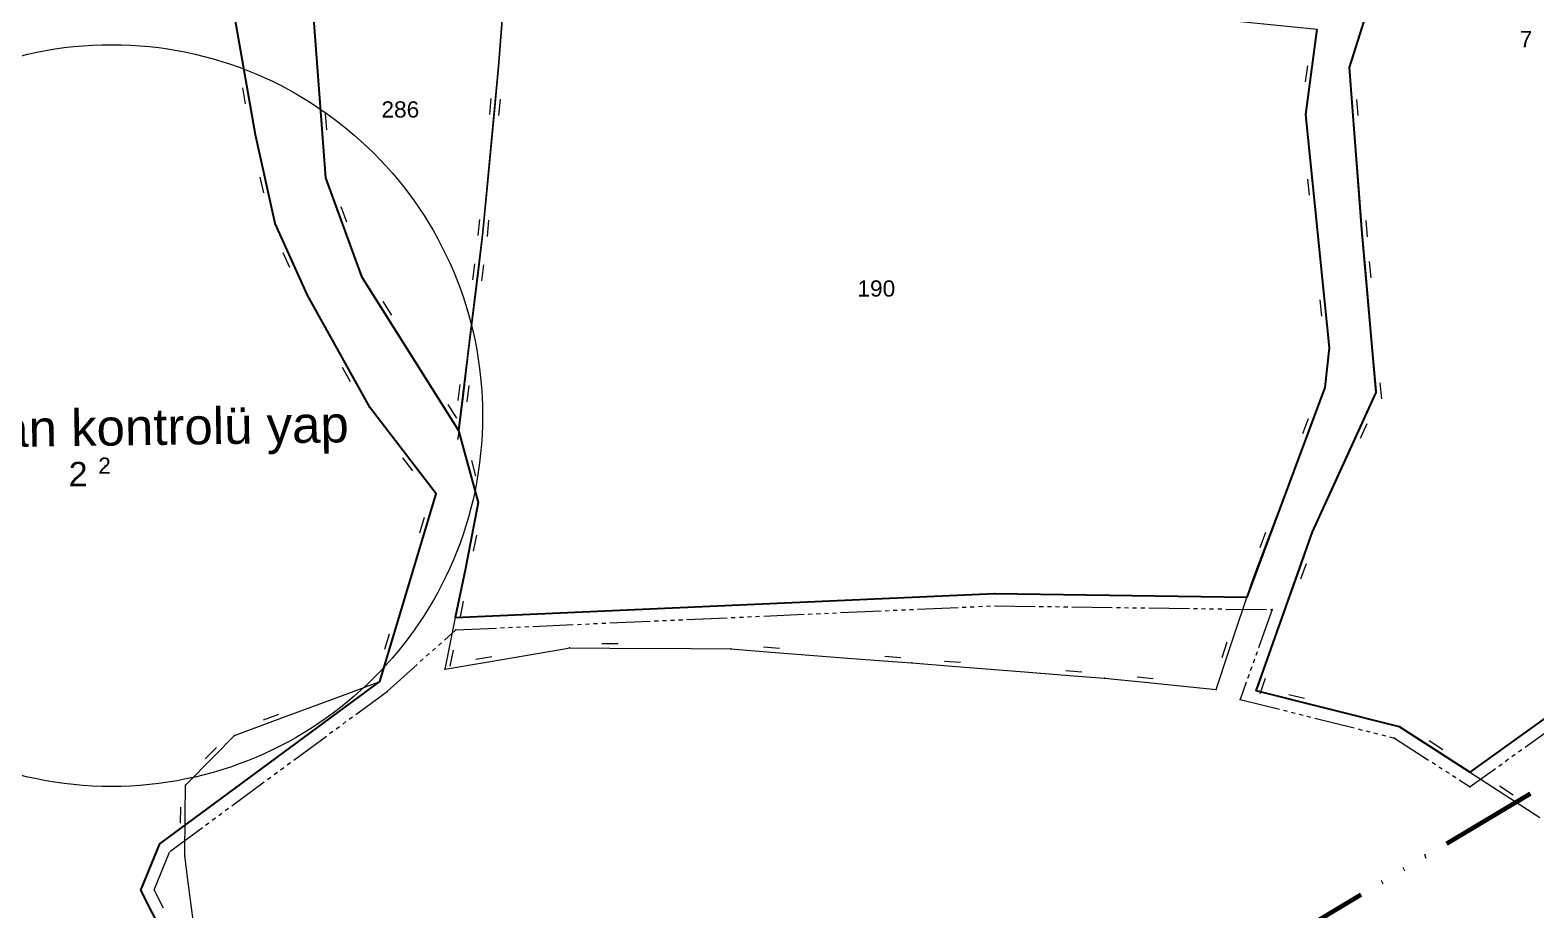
# Model space of a CAD drawing. Header units: millimetres. Extents: x 614452 to 616952, y 4151662 to 4153442.
# Drawn here: x 614568.6 to 614754.3, y 4151815.9 to 4151924.4 of the extents above; entities that cross this region are included whole.
import ezdxf
from ezdxf.xclip import XClip

# ---------------------------------------------------------------- set-up
doc = ezdxf.new("R2010")
doc.units = ezdxf.units.MM
doc.header["$XCLIPFRAME"] = 2
doc.linetypes.add('ACAD_ISO14W100', pattern=[24, 12, -3, 0, -3, 0, -3, 0, -3])
for name, color, linetype, lineweight in [('01_UYGALAN_TARAMA', 26, 'Continuous', 20), ('02_ADA_ALN_YENI', 7, 'Continuous', 30), ('03_PARSEL_ALN_ESKI', 18, 'Continuous', 0), ('03_PARSEL_ALN_YENI', 171, 'Continuous', 0), ('03_PARSEL_NO_ESKI', 5, 'Continuous', 0), ('03_PARSEL_SNR_YENI', 5, 'Continuous', 0), ('06_DETAY_SNR_KROKI', 4, 'Continuous', 0), ('07_SNRTIP_GECERLI', 30, 'Continuous', 0), ('07_SNRTIP_SABIT', 18, 'Continuous', 0), ('NOKTA_DETAY_YENI', 171, 'Continuous', 0), ('NOKTA_PARSEL_ESKI', 6, 'Continuous', 0), ('NOKTA_PARSEL_YENI', 30, 'Continuous', 0), ('TRAFO_BOLGE_TUM', 254, 'ACAD_ISO14W100', 70), ('YENER_NOT', 4, 'Continuous', 0)]:
    doc.layers.add(name, color=color, linetype=linetype, lineweight=lineweight)
doc.styles.get("Standard").update_dxf_attribs({"font": 'Arial'})

# ---------------------------------------------------------------- blocks, each defined once
blk = doc.blocks.new('fggg')
at = {"layer": '01_UYGALAN_TARAMA', "color": 252}
for p, q in [((614685.53, 4151853.33, 0.95), (614686.03, 4151853.36, 0.95)), ((614686.53, 4151853.38, 0.95), (614687.03, 4151853.4, 0.95)), ((614687.53, 4151853.42, 0.95), (614687.55, 4151853.42, 0.95)), ((614687.55, 4151853.42, 0.95), (614692.55, 4151853.35, 0.95)), ((614693.05, 4151853.35, 0.95), (614693.55, 4151853.34, 0.95)), ((614694.05, 4151853.33, 0.95), (614694.55, 4151853.33, 0.95)), ((614640.07, 4151851.31, 0.95), (614645.07, 4151851.53, 0.95)), ((614645.57, 4151851.55, 0.95), (614646.07, 4151851.57, 0.95)), ((614646.57, 4151851.6, 0.95), (614647.07, 4151851.62, 0.95)), ((614647.57, 4151851.64, 0.95), (614648.07, 4151851.66, 0.95)), ((614648.57, 4151851.69, 0.95), (614649.07, 4151851.71, 0.95)), ((614649.57, 4151851.73, 0.95), (614654.56, 4151851.95, 0.95)), ((614655.06, 4151851.97, 0.95), (614655.56, 4151852, 0.95)), ((614656.06, 4151852.02, 0.95), (614656.56, 4151852.04, 0.95)), ((614657.06, 4151852.06, 0.95), (614657.56, 4151852.09, 0.95)), ((614658.06, 4151852.11, 0.95), (614658.56, 4151852.13, 0.95)), ((614659.06, 4151852.15, 0.95), (614664.05, 4151852.38, 0.95)), ((614664.55, 4151852.4, 0.95), (614665.05, 4151852.42, 0.95)), ((614665.55, 4151852.44, 0.95), (614666.05, 4151852.46, 0.95)), ((614666.55, 4151852.49, 0.95), (614667.05, 4151852.51, 0.95)), ((614667.55, 4151852.53, 0.95), (614668.05, 4151852.55, 0.95)), ((614668.55, 4151852.58, 0.95), (614673.54, 4151852.8, 0.95)), ((614674.04, 4151852.82, 0.95), (614674.54, 4151852.84, 0.95)), ((614675.04, 4151852.87, 0.95), (614675.54, 4151852.89, 0.95)), ((614676.04, 4151852.91, 0.95), (614676.54, 4151852.93, 0.95)), ((614677.04, 4151852.95, 0.95), (614677.54, 4151852.98, 0.95)), ((614678.04, 4151853, 0.95), (614683.03, 4151853.22, 0.95)), ((614683.53, 4151853.24, 0.95), (614684.03, 4151853.27, 0.95)), ((614684.53, 4151853.29, 0.95), (614685.03, 4151853.31, 0.95)), ((614695.05, 4151853.32, 0.95), (614695.55, 4151853.31, 0.95)), ((614696.05, 4151853.3, 0.95), (614696.55, 4151853.3, 0.95)), ((614697.05, 4151853.29, 0.95), (614702.05, 4151853.22, 0.95)), ((614702.55, 4151853.21, 0.95), (614703.05, 4151853.21, 0.95)), ((614703.55, 4151853.2, 0.95), (614704.05, 4151853.19, 0.95)), ((614704.55, 4151853.19, 0.95), (614705.05, 4151853.18, 0.95)), ((614705.55, 4151853.17, 0.95), (614706.05, 4151853.16, 0.95)), ((614706.55, 4151853.16, 0.95), (614711.55, 4151853.09, 0.95)), ((614712.05, 4151853.08, 0.95), (614712.55, 4151853.07, 0.95)), ((614713.05, 4151853.07, 0.95), (614713.55, 4151853.06, 0.95)), ((614714.05, 4151853.05, 0.95), (614714.55, 4151853.05, 0.95)), ((614715.05, 4151853.04, 0.95), (614715.55, 4151853.03, 0.95)), ((614716.05, 4151853.02, 0.95), (614721.05, 4151852.95, 0.95)), ((614721.75, 4151852.95, 0.95), (614720.08, 4151848.23, 0.95)), ((614721.55, 4151852.95, 0.95), (614721.75, 4151852.95, 0.95)), ((614619.69, 4151849.2, 0.95), (614621.09, 4151850.46, 0.95)), ((614621.09, 4151850.46, 0.95), (614626.09, 4151850.68, 0.95)), ((614626.59, 4151850.71, 0.95), (614627.09, 4151850.73, 0.95)), ((614627.59, 4151850.75, 0.95), (614628.09, 4151850.77, 0.95)), ((614628.59, 4151850.79, 0.95), (614629.09, 4151850.82, 0.95)), ((614629.59, 4151850.84, 0.95), (614630.08, 4151850.86, 0.95)), ((614630.58, 4151850.88, 0.95), (614635.58, 4151851.11, 0.95)), ((614636.08, 4151851.13, 0.95), (614636.58, 4151851.15, 0.95)), ((614637.08, 4151851.17, 0.95), (614637.58, 4151851.2, 0.95)), ((614638.08, 4151851.22, 0.95), (614638.58, 4151851.24, 0.95)), ((614639.08, 4151851.26, 0.95), (614639.58, 4151851.28, 0.95)), ((614618.2, 4151847.87, 0.95), (614618.57, 4151848.2, 0.95)), ((614618.94, 4151848.54, 0.95), (614619.32, 4151848.87, 0.95)), ((614719.91, 4151847.76, 0.95), (614719.74, 4151847.29, 0.95)), ((614612.61, 4151842.87, 0.95), (614616.33, 4151846.2, 0.95)), ((614616.71, 4151846.54, 0.95), (614617.08, 4151846.87, 0.95)), ((614617.45, 4151847.2, 0.95), (614617.82, 4151847.54, 0.95)), ((614719.58, 4151846.82, 0.95), (614719.41, 4151846.35, 0.95)), ((614718.91, 4151844.94, 0.95), (614718.74, 4151844.46, 0.95)), ((614719.24, 4151845.88, 0.95), (614719.07, 4151845.41, 0.95)), ((614608.75, 4151840.02, 0.95), (614612.61, 4151842.87, 0.95)), ((614718.57, 4151843.99, 0.95), (614717.81, 4151841.86, 0.95)), ((614717.81, 4151841.86, 0.95), (614722.66, 4151840.65, 0.95)), ((614723.15, 4151840.53, 0.95), (614723.63, 4151840.41, 0.95)), ((614606.33, 4151838.24, 0.95), (614606.73, 4151838.54, 0.95)), ((614607.14, 4151838.83, 0.95), (614607.54, 4151839.13, 0.95)), ((614607.94, 4151839.43, 0.95), (614608.34, 4151839.72, 0.95)), ((614724.12, 4151840.29, 0.95), (614724.6, 4151840.16, 0.95)), ((614725.09, 4151840.04, 0.95), (614725.57, 4151839.92, 0.95)), ((614726.06, 4151839.8, 0.95), (614726.54, 4151839.68, 0.95)), ((614727.03, 4151839.56, 0.95), (614731.88, 4151838.35, 0.95)), ((614757.02, 4151838.85, 0.95), (614752.95, 4151835.94, 0.95)), ((614601.1, 4151834.38, 0.95), (614605.13, 4151837.35, 0.95)), ((614605.53, 4151837.65, 0.95), (614605.93, 4151837.94, 0.95)), ((614732.37, 4151838.23, 0.95), (614732.85, 4151838.1, 0.95)), ((614733.34, 4151837.98, 0.95), (614733.82, 4151837.86, 0.95)), ((614734.31, 4151837.74, 0.95), (614734.79, 4151837.62, 0.95)), ((614735.28, 4151837.5, 0.95), (614735.76, 4151837.38, 0.95)), ((614736.25, 4151837.26, 0.95), (614736.87, 4151837.1, 0.95)), ((614736.87, 4151837.1, 0.95), (614741.06, 4151834.39, 0.95)), ((614751.73, 4151835.07, 0.95), (614751.33, 4151834.78, 0.95)), ((614752.55, 4151835.65, 0.95), (614752.14, 4151835.36, 0.95)), ((614598.69, 4151832.6, 0.95), (614599.09, 4151832.9, 0.95)), ((614599.49, 4151833.19, 0.95), (614599.89, 4151833.49, 0.95)), ((614600.3, 4151833.79, 0.95), (614600.7, 4151834.09, 0.95)), ((614741.48, 4151834.12, 0.95), (614741.9, 4151833.85, 0.95)), ((614742.32, 4151833.57, 0.95), (614742.74, 4151833.3, 0.95)), ((614743.16, 4151833.03, 0.95), (614743.58, 4151832.76, 0.95)), ((614749.29, 4151833.32, 0.95), (614746.17, 4151831.09, 0.95)), ((614750.11, 4151833.9, 0.95), (614749.7, 4151833.61, 0.95)), ((614750.92, 4151834.49, 0.95), (614750.51, 4151834.19, 0.95)), ((614593.46, 4151828.74, 0.95), (614597.48, 4151831.71, 0.95)), ((614597.88, 4151832.01, 0.95), (614598.29, 4151832.3, 0.95)), ((614744, 4151832.49, 0.95), (614744.42, 4151832.22, 0.95)), ((614744.84, 4151831.95, 0.95), (614746.17, 4151831.09, 0.95)), ((614591.85, 4151827.55, 0.95), (614592.25, 4151827.85, 0.95)), ((614592.65, 4151828.15, 0.95), (614593.05, 4151828.45, 0.95)), ((614585.81, 4151823.1, 0.95), (614589.84, 4151826.07, 0.95)), ((614590.24, 4151826.37, 0.95), (614590.64, 4151826.66, 0.95)), ((614591.04, 4151826.96, 0.95), (614591.44, 4151827.26, 0.95)), ((614583.9, 4151818.4, 0.95), (614585.78, 4151823.03, 0.95)), ((614585.05, 4151816.13, 0.95), (614583.9, 4151818.4, 0.95))]:
    blk.add_line(p, q, dxfattribs=at)
for p in [(614721.75, 4151852.95, 603.81), (614721.75, 4151852.95, 603.81), (614621.09, 4151850.46, 476.95), (614612.61, 4151842.87, 602.7), (614612.61, 4151842.87, 602.7), (614717.81, 4151841.86, 602.63), (614717.81, 4151841.86, 602.63), (614736.87, 4151837.1, 606.52), (614736.87, 4151837.1, 606.52), (614746.17, 4151831.09, 606.52)]:
    blk.add_point(p, dxfattribs=at)
at = {"layer": '02_ADA_ALN_YENI', "color": 252}
for points in [[(614592.02, 4151799.05, 0), (614582.25, 4151818.33, 0), (614584.58, 4151824.06, 0), (614611.72, 4151844.08, 0), (614618.68, 4151867.25, 0), (614610.54, 4151877.85, 0), (614610.54, 4151877.85, 0), (614602.79, 4151891.74, 0), (614598.8, 4151900.58, 0), (614596.41, 4151911.51, 0), (614592.71, 4151932.63, 0), (614570.64, 4151953.31, 0), (614568.94, 4151967.03, 0), (614575.36, 4151970.01, 0), (614576.15, 4151980.29, 0), (614582.61, 4151995.16, 0), (614587.83, 4152008.72, 0), (614587.07, 4152016.66, 0), (614575.96, 4152022.18, 0), (614575.88, 4152033.79, 0)], [(614603.02, 4151933.03, 0), (614605.01, 4151906.23, 0), (614609.48, 4151894.04, 0), (614621.44, 4151875.07, 0), (614623.83, 4151866.15, 0), (614622.27, 4151858.04, 0), (614621.03, 4151851.96, 0), (614687.53, 4151854.92, 0), (614718.67, 4151854.49, 0), (614728.29, 4151880.35, 0), (614728.85, 4151885.24, 0), (614725.9, 4151914.02, 0), (614727.33, 4151924.56, 0)], [(614757.09, 4151840.74, 0), (614746.13, 4151832.9, 0), (614737.47, 4151838.5, 0), (614719.78, 4151842.92, 0), (614726.75, 4151862.54, 0), (614734.6, 4151879.74, 0), (614732.83, 4151899.83, 0), (614731.29, 4151919.84, 0), (614736.82, 4151937.26, 0), (614742.49, 4151954.49, 0), (614744.89, 4151964.87, 0), (614737.86, 4151977.42, 0), (614740.01, 4151986.35, 0), (614738.56, 4152007.75, 0), (614744.37, 4152000.91, 0), (614757.4, 4151993.21, 0)]]:
    blk.add_polyline3d(points, dxfattribs=at)
at = {"layer": '03_PARSEL_ALN_ESKI', "color": 252}
for p in [(614753.16, 4151923.33), (614614.54, 4151914.66), (614673.25, 4151892.57), (614577.87, 4151870.71)]:
    blk.add_point(p, dxfattribs=at)
at = {"layer": '03_PARSEL_ALN_YENI', "color": 252}
blk.add_polyline3d([(614557.25, 4151734.07, 0), (614551.94, 4151912.44, 0), (614544.97, 4151967.38, 0), (614571.11, 4151971.28, 0), (614576.03, 4152011.83, 0), (614575.96, 4152022.18, 0), (614587.07, 4152016.66, 0), (614587.83, 4152008.72, 0), (614582.61, 4151995.16, 0), (614576.15, 4151980.29, 0), (614575.36, 4151970.01, 0), (614568.94, 4151967.03, 0), (614570.64, 4151953.31, 0), (614592.71, 4151932.63, 0), (614596.41, 4151911.51, 0), (614598.8, 4151900.58, 0), (614602.79, 4151891.74, 0), (614610.54, 4151877.85, 0), (614618.68, 4151867.25, 0), (614611.72, 4151844.08, 0), (614584.58, 4151824.06, 0), (614582.25, 4151818.33, 0), (614592.02, 4151799.05, 0)], dxfattribs=at)
for points in [[(614732.83, 4151899.83, 0), (614731.29, 4151919.84, 0), (614736.82, 4151937.26, 0), (614742.49, 4151954.49, 0), (614744.89, 4151964.87, 0), (614737.86, 4151977.42, 0), (614740.01, 4151986.35, 0), (614738.56, 4152007.75, 0), (614744.37, 4152000.91, 0), (614757.4, 4151993.21, 0), (614774.42, 4151987.81, 0), (614784.21, 4151983.63, 0), (614786.6, 4151979.54, 0), (614781.31, 4151958.25, 0), (614772.65, 4151917.91, 0), (614766.59, 4151886.51, 0), (614760.4, 4151860.17, 0), (614757.09, 4151840.74, 0), (614746.13, 4151832.9, 0), (614737.47, 4151838.5, 0), (614719.78, 4151842.92, 0), (614726.75, 4151862.54, 0), (614734.6, 4151879.74, 0), (614732.83, 4151899.83, 0)], [(614626.36, 4151919.95, 0), (614624.43, 4151899.52, 0), (614621.44, 4151875.07, 0), (614609.48, 4151894.04, 0), (614605.01, 4151906.23, 0), (614603.02, 4151933.03, 0), (614599.06, 4151937.21, 0), (614627.49, 4151934.59, 0), (614626.36, 4151919.95, 0)], [(614627.49, 4151934.59, 0), (614727.33, 4151924.56, 0), (614725.9, 4151914.02, 0), (614728.85, 4151885.24, 0), (614728.29, 4151880.35, 0), (614718.67, 4151854.49, 0), (614687.53, 4151854.92, 0), (614621.03, 4151851.96, 0), (614622.27, 4151858.04, 0), (614623.83, 4151866.15, 0), (614621.44, 4151875.07, 0), (614624.43, 4151899.52, 0), (614626.36, 4151919.95, 0), (614627.49, 4151934.59, 0)]]:
    blk.add_polyline3d(points, close=True, dxfattribs=at)
at = {"layer": '03_PARSEL_SNR_YENI', "color": 252}
for p, q in [((614735.31, 4151932.5, 0.95), (614732.28, 4151922.97, 0.95)), ((614627.11, 4151929.6, 0.95), (614626.36, 4151919.95, 0.95)), ((614603.39, 4151928.05, 0.95), (614604.13, 4151918.08, 0.95)), ((614595.55, 4151916.44, 0.95), (614593.83, 4151926.29, 0.95)), ((614726.57, 4151918.97, 0.95), (614727.33, 4151924.56, 0.95)), ((614732.28, 4151922.97, 0.95), (614731.29, 4151919.84, 0.95)), ((614626.36, 4151919.95, 0.95), (614625.89, 4151914.97, 0.95)), ((614725.88, 4151918.06, 0.95), (614726.15, 4151920.04, 0.95)), ((614725.9, 4151914.02, 0.95), (614726.57, 4151918.97, 0.95)), ((614731.29, 4151919.84, 0.95), (614731.67, 4151914.85, 0.95)), ((614595.17, 4151915.35, 0.95), (614594.82, 4151917.32, 0.95)), ((614604.13, 4151918.08, 0.95), (614604.5, 4151913.09, 0.95)), ((614596.41, 4151911.51, 0.95), (614595.55, 4151916.44, 0.95)), ((614625.89, 4151914.97, 0.95), (614624.95, 4151905.02, 0.95)), ((614625.43, 4151916.02, 0.95), (614625.24, 4151914.03, 0.95)), ((614626.55, 4151915.91, 0.95), (614626.36, 4151913.92, 0.95)), ((614731.67, 4151914.85, 0.95), (614732.44, 4151904.88, 0.95)), ((614732.16, 4151915.89, 0.95), (614732.31, 4151913.9, 0.95)), ((614604.5, 4151913.09, 0.95), (614605.01, 4151906.23, 0.95)), ((614604.99, 4151914.13, 0.95), (614605.14, 4151912.13, 0.95)), ((614726.81, 4151905.14, 0.95), (614725.9, 4151914.02, 0.95)), ((614597.73, 4151905.46, 0.95), (614596.41, 4151911.51, 0.95)), ((614597.4, 4151904.36, 0.95), (614596.97, 4151906.32, 0.95)), ((614598.8, 4151900.58, 0.95), (614597.73, 4151905.46, 0.95)), ((614605.01, 4151906.23, 0.95), (614606.73, 4151901.54, 0.95)), ((614726.35, 4151904.08, 0.95), (614726.15, 4151906.07, 0.95)), ((614624.95, 4151905.02, 0.95), (614624.47, 4151900.04, 0.95)), ((614727.32, 4151900.16, 0.95), (614726.81, 4151905.14, 0.95)), ((614732.44, 4151904.88, 0.95), (614732.82, 4151899.9, 0.95)), ((614606.91, 4151902.67, 0.95), (614607.6, 4151900.79, 0.95)), ((614600.73, 4151896.3, 0.95), (614598.8, 4151900.58, 0.95)), ((614606.73, 4151901.54, 0.95), (614609.48, 4151894.04, 0.95)), ((614624.01, 4151901.09, 0.95), (614623.82, 4151899.1, 0.95)), ((614624.47, 4151900.04, 0.95), (614624.43, 4151899.52, 0.95)), ((614625.13, 4151900.98, 0.95), (614624.94, 4151898.99, 0.95)), ((614728.34, 4151890.21, 0.95), (614727.32, 4151900.16, 0.95)), ((614732.82, 4151899.9, 0.95), (614732.83, 4151899.83, 0.95)), ((614732.83, 4151899.83, 0.95), (614733.27, 4151894.85, 0.95)), ((614733.31, 4151900.94, 0.95), (614733.46, 4151898.94, 0.95)), ((614624.43, 4151899.52, 0.95), (614623.83, 4151894.56, 0.95)), ((614600.63, 4151895.15, 0.95), (614599.81, 4151896.98, 0.95)), ((614602.79, 4151891.74, 0.95), (614600.73, 4151896.3, 0.95)), ((614623.83, 4151894.56, 0.95), (614622.63, 4151884.63, 0.95)), ((614623.39, 4151895.62, 0.95), (614623.15, 4151893.63, 0.95)), ((614624.51, 4151895.48, 0.95), (614624.27, 4151893.5, 0.95)), ((614733.27, 4151894.85, 0.95), (614734.15, 4151884.89, 0.95)), ((614733.74, 4151895.89, 0.95), (614733.92, 4151893.9, 0.95)), ((614609.48, 4151894.04, 0.95), (614612.14, 4151889.81, 0.95)), ((614603.23, 4151890.95, 0.95), (614602.79, 4151891.74, 0.95)), ((614608.1, 4151882.22, 0.95), (614603.23, 4151890.95, 0.95)), ((614612.09, 4151890.95, 0.95), (614613.15, 4151889.26, 0.95)), ((614727.88, 4151889.16, 0.95), (614727.68, 4151891.15, 0.95)), ((614612.14, 4151889.81, 0.95), (614617.48, 4151881.35, 0.95)), ((614728.85, 4151885.24, 0.95), (614728.34, 4151890.21, 0.95)), ((614728.29, 4151880.35, 0.95), (614728.85, 4151885.24, 0.95)), ((614622.63, 4151884.63, 0.95), (614622.03, 4151879.66, 0.95)), ((614734.15, 4151884.89, 0.95), (614734.59, 4151879.91, 0.95)), ((614608.1, 4151881.07, 0.95), (614607.12, 4151882.81, 0.95)), ((614610.54, 4151877.85, 0.95), (614608.1, 4151882.22, 0.95)), ((614617.48, 4151881.35, 0.95), (614620.15, 4151877.12, 0.95)), ((614622.03, 4151879.66, 0.95), (614621.35, 4151874.02, 0.95)), ((614621.6, 4151880.72, 0.95), (614621.36, 4151878.74, 0.95)), ((614622.71, 4151880.59, 0.95), (614622.47, 4151878.6, 0.95)), ((614726.43, 4151875.4, 0.95), (614728.29, 4151880.35, 0.95)), ((614734.6, 4151879.74, 0.95), (614732.53, 4151875.19, 0.95)), ((614734.59, 4151879.91, 0.95), (614734.6, 4151879.74, 0.95)), ((614735.06, 4151880.95, 0.95), (614735.24, 4151878.96, 0.95)), ((614615.64, 4151871.22, 0.95), (614610.54, 4151877.85, 0.95)), ((614620.09, 4151878.27, 0.95), (614621.16, 4151876.58, 0.95)), ((614620.15, 4151877.12, 0.95), (614621.44, 4151875.07, 0.95)), ((614725.55, 4151874.66, 0.95), (614726.25, 4151876.53, 0.95)), ((614733.45, 4151875.87, 0.95), (614732.62, 4151874.05, 0.95)), ((614621.44, 4151875.07, 0.95), (614622.73, 4151870.24, 0.95)), ((614724.67, 4151870.71, 0.95), (614726.43, 4151875.4, 0.95)), ((614732.53, 4151875.19, 0.95), (614728.38, 4151866.09, 0.95)), ((614615.8, 4151870.08, 0.95), (614614.58, 4151871.67, 0.95)), ((614618.68, 4151867.25, 0.95), (614615.64, 4151871.22, 0.95)), ((614622.73, 4151870.24, 0.95), (614623.83, 4151866.15, 0.95)), ((614623.02, 4151871.35, 0.95), (614623.54, 4151869.42, 0.95)), ((614721.16, 4151861.35, 0.95), (614724.67, 4151870.71, 0.95)), ((614617.47, 4151863.23, 0.95), (614618.68, 4151867.25, 0.95)), ((614623.83, 4151866.15, 0.95), (614622.89, 4151861.24, 0.95)), ((614728.38, 4151866.09, 0.95), (614726.75, 4151862.54, 0.95)), ((614616.03, 4151858.44, 0.95), (614617.47, 4151863.23, 0.95)), ((614616.65, 4151862.43, 0.95), (614617.22, 4151864.35, 0.95)), ((614622.89, 4151861.24, 0.95), (614622.27, 4151858.04, 0.95)), ((614623.63, 4151862.12, 0.95), (614623.25, 4151860.15, 0.95)), ((614719.4, 4151856.67, 0.95), (614721.16, 4151861.35, 0.95)), ((614720.28, 4151860.61, 0.95), (614720.99, 4151862.49, 0.95)), ((614726.75, 4151862.54, 0.95), (614725.08, 4151857.82, 0.95)), ((614613.16, 4151848.87, 0.95), (614616.03, 4151858.44, 0.95)), ((614622.27, 4151858.04, 0.95), (614621.27, 4151853.14, 0.95)), ((614725.08, 4151857.82, 0.95), (614721.73, 4151848.4, 0.95)), ((614725.94, 4151858.58, 0.95), (614725.27, 4151856.69, 0.95)), ((614622.02, 4151854.01, 0.95), (614621.62, 4151852.05, 0.95)), ((614621.27, 4151853.14, 0.95), (614621.03, 4151851.96, 0.95)), ((614612.33, 4151848.07, 0.95), (614612.91, 4151849.98, 0.95)), ((614611.72, 4151844.08, 0.95), (614613.16, 4151848.87, 0.95)), ((614721.73, 4151848.4, 0.95), (614720.06, 4151843.69, 0.95)), ((614720.92, 4151844.44, 0.95), (614720.25, 4151842.56, 0.95)), ((614720.06, 4151843.69, 0.95), (614719.78, 4151842.92, 0.95)), ((614719.78, 4151842.92, 0.95), (614724.63, 4151841.7, 0.95)), ((614723.8, 4151842.49, 0.95), (614725.74, 4151842.01, 0.95)), ((614724.63, 4151841.7, 0.95), (614734.33, 4151839.28, 0.95)), ((614734.33, 4151839.28, 0.95), (614737.47, 4151838.5, 0.95)), ((614737.47, 4151838.5, 0.95), (614741.67, 4151835.78, 0.95)), ((614741.14, 4151836.8, 0.95), (614742.82, 4151835.71, 0.95)), ((614741.67, 4151835.78, 0.95), (614746.13, 4151832.9, 0.95))]:
    blk.add_line(p, q, dxfattribs=at)
for p in [(614626.36, 4151919.95, 605.75), (614626.36, 4151919.95, 605.75), (614731.29, 4151919.84, 607.06), (614731.29, 4151919.84, 607.06), (614725.9, 4151914.02, 607.14), (614725.9, 4151914.02, 607.14), (614596.41, 4151911.51, 605.95), (614596.41, 4151911.51, 605.95), (614605.01, 4151906.23, 603.82), (614605.01, 4151906.23, 603.82), (614598.8, 4151900.58, 605.64), (614598.8, 4151900.58, 605.64), (614732.83, 4151899.83, 605.97), (614732.83, 4151899.83, 605.97), (614624.43, 4151899.52, 604.58), (614624.43, 4151899.52, 604.58), (614609.48, 4151894.04, 603.85), (614609.48, 4151894.04, 603.85), (614602.79, 4151891.74, 605.25), (614602.79, 4151891.74, 605.25), (614728.85, 4151885.24, 605.91), (614728.85, 4151885.24, 605.91), (614728.29, 4151880.35, 605.55), (614728.29, 4151880.35, 605.55), (614734.6, 4151879.74, 605.57), (614734.6, 4151879.74, 605.57), (614610.54, 4151877.85, 604.89), (614610.54, 4151877.85, 604.89), (614621.35, 4151874.02, 603.43), (614618.68, 4151867.25, 603.07), (614618.68, 4151867.25, 603.07), (614623.83, 4151866.15, 603.43), (614623.83, 4151866.15, 603.43), (614726.75, 4151862.54, 604.89), (614726.75, 4151862.54, 604.89), (614622.27, 4151858.04, 603.48), (614622.27, 4151858.04, 603.48), (614621.03, 4151851.96, 603.11), (614611.72, 4151844.08, 602.7), (614719.78, 4151842.92, 602.63), (614719.78, 4151842.92, 602.63), (614737.47, 4151838.5, 606.52), (614737.47, 4151838.5, 606.52), (614746.13, 4151832.9, 604.15)]:
    blk.add_point(p, dxfattribs=at)
at = {"layer": '06_DETAY_SNR_KROKI', "color": 252}
for p, q in [((614716.44, 4151847.83, 0.95), (614719.4, 4151856.67, 0.95)), ((614621.03, 4151851.96, 0.95), (614620.02, 4151847.06, 0.95)), ((614620.78, 4151847.93, 0.95), (614620.37, 4151845.97, 0.95)), ((614624.65, 4151846.44, 0.95), (614634.5, 4151848.13, 0.95)), ((614634.5, 4151848.13, 0.95), (614635.1, 4151848.24, 0.95)), ((614635.1, 4151848.24, 0.95), (614640.1, 4151848.21, 0.95)), ((614639.1, 4151848.77, 0.95), (614641.1, 4151848.76, 0.95)), ((614640.1, 4151848.21, 0.95), (614650.1, 4151848.14, 0.95)), ((614650.1, 4151848.14, 0.95), (614655, 4151848.11, 0.95)), ((614655, 4151848.11, 0.95), (614659.99, 4151847.72, 0.95)), ((614659.03, 4151848.36, 0.95), (614661.03, 4151848.21, 0.95)), ((614714.84, 4151843.09, 0.95), (614716.44, 4151847.83, 0.95)), ((614715.58, 4151847.06, 0.95), (614716.22, 4151848.96, 0.95)), ((614620.02, 4151847.06, 0.95), (614619.72, 4151845.59, 0.95)), ((614619.72, 4151845.59, 0.95), (614624.65, 4151846.44, 0.95)), ((614623.57, 4151846.82, 0.95), (614625.54, 4151847.16, 0.95)), ((614659.99, 4151847.72, 0.95), (614669.96, 4151846.94, 0.95)), ((614669.96, 4151846.94, 0.95), (614674.94, 4151846.55, 0.95)), ((614673.99, 4151847.19, 0.95), (614675.98, 4151847.03, 0.95)), ((614674.94, 4151846.55, 0.95), (614677.32, 4151846.37, 0.95)), ((614677.32, 4151846.37, 0.95), (614682.3, 4151845.97, 0.95)), ((614681.35, 4151846.61, 0.95), (614683.34, 4151846.46, 0.95)), ((614682.3, 4151845.97, 0.95), (614692.27, 4151845.19, 0.95)), ((614607.88, 4151842.65, 0.95), (614611.72, 4151844.08, 0.95)), ((614692.27, 4151845.19, 0.95), (614697.25, 4151844.8, 0.95)), ((614696.3, 4151845.44, 0.95), (614698.3, 4151845.28, 0.95)), ((614697.25, 4151844.8, 0.95), (614701.08, 4151844.5, 0.95)), ((614701.08, 4151844.5, 0.95), (614706.06, 4151843.99, 0.95)), ((614705.12, 4151844.65, 0.95), (614707.11, 4151844.45, 0.95)), ((614598.51, 4151839.17, 0.95), (614607.88, 4151842.65, 0.95)), ((614706.06, 4151843.99, 0.95), (614714.84, 4151843.09, 0.95)), ((614593.82, 4151837.42, 0.95), (614598.51, 4151839.17, 0.95)), ((614597.38, 4151839.34, 0.95), (614599.25, 4151840.04, 0.95)), ((614591.27, 4151834.84, 0.95), (614593.82, 4151837.42, 0.95)), ((614587.75, 4151831.29, 0.95), (614591.27, 4151834.84, 0.95)), ((614590.17, 4151834.53, 0.95), (614591.57, 4151835.95, 0.95)), ((614746.13, 4151832.9, 0.95), (614750.33, 4151830.19, 0.95)), ((614587.72, 4151827.58, 0.95), (614587.75, 4151831.29, 0.95)), ((614749.79, 4151831.2, 0.95), (614751.47, 4151830.12, 0.95)), ((614750.33, 4151830.19, 0.95), (614754.79, 4151827.31, 0.95)), ((614587.15, 4151826.59, 0.95), (614587.17, 4151828.59, 0.95)), ((614587.68, 4151822.58, 0.95), (614587.72, 4151827.58, 0.95)), ((614588.14, 4151818.99, 0.95), (614587.68, 4151822.58, 0.95)), ((614589.42, 4151809.07, 0.95), (614588.14, 4151818.99, 0.95))]:
    blk.add_line(p, q, dxfattribs=at)
for p in [(614621.03, 4151851.96, 603.11), (614635.1, 4151848.24, 603.35), (614635.1, 4151848.24, 603.35), (614655, 4151848.11, 603.66), (614655, 4151848.11, 603.66), (614677.32, 4151846.37, 604.13), (614677.32, 4151846.37, 604.13), (614611.72, 4151844.08, 602.7), (614701.08, 4151844.5, 604.35), (614701.08, 4151844.5, 604.35), (614714.84, 4151843.09, 604.07), (614714.84, 4151843.09, 604.07), (614593.82, 4151837.42, 603.89), (614593.82, 4151837.42, 603.89), (614746.13, 4151832.9, 606.52), (614587.75, 4151831.29, 607.9), (614587.75, 4151831.29, 607.9), (614587.68, 4151822.58, 608.91), (614587.68, 4151822.58, 608.91)]:
    blk.add_point(p, dxfattribs=at)
at = {"layer": '07_SNRTIP_GECERLI', "color": 252}
for points in [[(614621.03, 4151851.96, 0), (614687.53, 4151854.92, 0), (614718.67, 4151854.49, 0)], [(614570.75, 4151732.9, 0), (614592.02, 4151799.05, 0), (614582.25, 4151818.33, 0), (614584.58, 4151824.06, 0), (614611.72, 4151844.08, 602.7)], [(614757.09, 4151840.74, 0), (614746.13, 4151832.9, 0)]]:
    blk.add_polyline3d(points, dxfattribs=at)
at = {"layer": '07_SNRTIP_SABIT', "color": 252}
for points in [[(614575.96, 4152022.18, 607.78), (614587.07, 4152016.66, 0), (614587.83, 4152008.72, 0), (614582.61, 4151995.16, 0), (614576.15, 4151980.29, 0), (614575.36, 4151970.01, 0), (614568.94, 4151967.03, 0), (614570.64, 4151953.31, 0), (614592.71, 4151932.63, 605.76), (614596.41, 4151911.51, 605.95), (614598.8, 4151900.58, 605.64), (614602.79, 4151891.74, 605.25), (614610.54, 4151877.85, 604.89), (614618.68, 4151867.25, 603.07), (614611.72, 4151844.08, 602.7)], [(614738.56, 4152007.75, 648.28), (614740.01, 4151986.35, 610.38), (614737.86, 4151977.42, 609.58), (614744.89, 4151964.87, 609.3), (614742.49, 4151954.49, 608.75), (614736.82, 4151937.26, 607.46), (614731.29, 4151919.84, 607.06), (614732.83, 4151899.83, 605.97), (614734.6, 4151879.74, 605.57), (614726.75, 4151862.54, 604.89), (614719.78, 4151842.92, 602.63)], [(614599.06, 4151937.21, 606.97), (614603.02, 4151933.03, 606.91), (614605.01, 4151906.23, 603.82), (614609.48, 4151894.04, 603.85), (614621.44, 4151875.07, 603.85)], [(614621.44, 4151875.07, 0), (614624.43, 4151899.52, 604.58), (614626.36, 4151919.95, 605.75), (614627.49, 4151934.59, 605.75)], [(614718.67, 4151854.49, 604.37), (614728.29, 4151880.35, 605.55), (614728.85, 4151885.24, 605.91), (614725.9, 4151914.02, 607.14), (614727.33, 4151924.56, 607.51)], [(614621.44, 4151875.07, 0), (614623.83, 4151866.15, 603.43), (614622.27, 4151858.04, 603.48), (614621.03, 4151851.96, 603.11)], [(614719.78, 4151842.92, 602.63), (614737.47, 4151838.5, 606.52), (614746.13, 4151832.9, 606.52)]]:
    blk.add_polyline3d(points, dxfattribs=at)
at = {"layer": 'NOKTA_DETAY_YENI', "color": 252}
for p in [(614719.4, 4151856.67), (614635.1, 4151848.24, 603.35), (614655, 4151848.11, 603.66), (614677.32, 4151846.37, 604.13), (614619.72, 4151845.59), (614701.08, 4151844.5, 604.35), (614714.84, 4151843.09, 604.07), (614593.82, 4151837.42, 603.89), (614587.75, 4151831.29, 607.9), (614587.68, 4151822.58, 608.91)]:
    blk.add_point(p, dxfattribs=at)
at = {"layer": 'NOKTA_PARSEL_ESKI', "color": 252}
for p in [(614687.53, 4151854.92), (614584.58, 4151824.06), (614582.25, 4151818.33)]:
    blk.add_point(p, dxfattribs=at)
at = {"layer": 'NOKTA_PARSEL_YENI', "color": 252}
for p in [(614626.36, 4151919.95, 605.75), (614731.29, 4151919.84, 607.06), (614725.9, 4151914.02, 607.14), (614596.41, 4151911.51, 605.95), (614605.01, 4151906.23, 603.82), (614598.8, 4151900.58, 605.64), (614732.83, 4151899.83, 605.97), (614624.43, 4151899.52, 604.58), (614609.48, 4151894.04, 603.85), (614602.79, 4151891.74, 605.25), (614728.85, 4151885.24, 605.91), (614728.29, 4151880.35, 605.55), (614734.6, 4151879.74, 605.57), (614610.54, 4151877.85, 604.89), (614621.44, 4151875.07), (614618.68, 4151867.25, 603.07), (614623.83, 4151866.15, 603.43), (614726.75, 4151862.54, 604.89), (614622.27, 4151858.04, 603.48), (614718.67, 4151854.49, 604.37), (614621.03, 4151851.96, 603.11), (614611.72, 4151844.08, 602.7), (614719.78, 4151842.92, 602.63), (614737.47, 4151838.5, 606.52), (614746.13, 4151832.9)]:
    blk.add_point(p, dxfattribs=at)
at = {"layer": 'YENER_NOT', "color": 252}
blk.add_circle((614578.63, 4151876.89), 45.76, dxfattribs=at)
at = {"layer": '03_PARSEL_NO_ESKI', "color": 252}
for s, p in [('7', (614752.29, 4151922.33)), ('286', (614611.92, 4151913.66)), ('190', (614670.62, 4151891.57)), ('2', (614577, 4151869.71))]:
    blk.add_text(s, height=2, dxfattribs=at).set_placement(p)
at = {"layer": '06_DETAY_SNR_KROKI', "color": 252}
blk.add_text('2', height=3, dxfattribs=at).set_placement((614573.35, 4151868.18))
at = {"layer": 'YENER_NOT', "color": 252}
blk.add_text('alan kontrolü yap', height=4.5, rotation=0.8069, dxfattribs=at).set_placement((614560.05, 4151872.93))

msp = doc.modelspace()

# ---------------------------------------------------------------- linework, layer by layer
at = {"layer": 'TRAFO_BOLGE_TUM', "flags": 128}
msp.add_lwpolyline([(614497.91, 4152078.83), (614497.9, 4152078.84), (614512.94, 4152088.89), (614513.27, 4152089.1), (614514.22, 4152089.54), (614514.95, 4152089.74), (614514.94, 4152089.75), (614684.87, 4152128.33), (614685.16, 4152128.38), (614686.08, 4152128.47), (614686.08, 4152128.47), (615170.73, 4152138.6), (615170.86, 4152138.6), (615171.9, 4152138.51), (615172.91, 4152138.24), (615173.86, 4152137.8), (615174.71, 4152137.2), (615175.45, 4152136.46), (615176.05, 4152135.6), (615176.5, 4152134.65), (615176.77, 4152133.64), (615176.86, 4152132.6), (615176.77, 4152131.56), (615176.5, 4152130.55), (615176.05, 4152129.6), (615175.52, 4152128.84), (615175.52, 4152128.83), (615150.57, 4152097.95), (615150.5, 4152097.87), (615150.06, 4152097.43), (615150.08, 4152097.41), (615069.87, 4152019.81), (615069.56, 4152019.52), (615068.78, 4152018.98), (615068.78, 4152018.97), (614483.59, 4151668.59), (614483.51, 4151668.54), (614482.56, 4151668.1), (614481.55, 4151667.83), (614480.51, 4151667.74), (614479.47, 4151667.83), (614478.46, 4151668.1), (614477.51, 4151668.54), (614476.65, 4151669.14), (614475.91, 4151669.88), (614475.31, 4151670.74), (614474.87, 4151671.69), (614474.6, 4151672.7), (614474.51, 4151673.74), (614474.54, 4151674.05), (614474.52, 4151674.05), (614495.24, 4152074.16), (614495.32, 4152074.9), (614495.59, 4152075.91), (614496.03, 4152076.85), (614496.63, 4152077.71), (614497.37, 4152078.45), (614497.91, 4152078.83), (614497.91, 4152078.83)], dxfattribs=at)

# ---------------------------------------------------------------- block references
ref = msp.add_blockref('fggg', (0, 0))
XClip(ref).set_block_clipping_path([(615240.7433106549, 4153442.5), (615240.7433106545, 4152542.5), (614452.5, 4152542.5), (614452.5, 4151662.5), (616764.340303037, 4151662.5), (616764.340303037, 4152542.5), (616327.5, 4152542.5), (616327.5, 4153442.5)])

doc.saveas('drawing.dxf')
